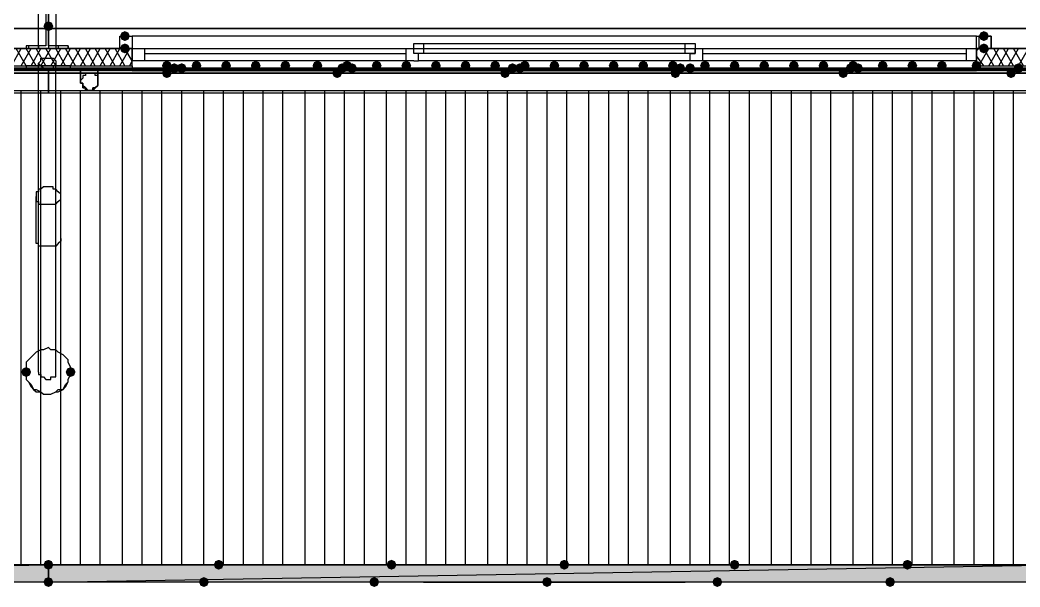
# Model space of a CAD drawing. Header units: millimetres. Extents: x 0 to 420, y 0 to 297.
# Drawn here: x 328.32 to 345.47, y 96.35 to 106.07 of the extents above; entities that cross this region are included whole.
import ezdxf

# ---------------------------------------------------------------- set-up
doc = ezdxf.new("R2010")
doc.units = ezdxf.units.MM
doc.layers.get('0').update_dxf_attribs({"linetype": 'CONTINUOUS'})

msp = doc.modelspace()

# ---------------------------------------------------------------- hatches: boundary and pattern name
at = {"true_color": 0x000007}
for points in [[(328.887667, 105.960333), (328.862796, 105.900538), (328.803, 105.875667), (328.743204, 105.900538), (328.718333, 105.960333), (328.743204, 106.020129), (328.803, 106.045), (328.862796, 106.020129)], [(330.2, 105.791), (330.175129, 105.731204), (330.115333, 105.706333), (330.055538, 105.731204), (330.030667, 105.791), (330.055537, 105.850796), (330.115333, 105.875667), (330.175129, 105.850796)], [(344.932, 105.791), (344.907129, 105.731204), (344.847333, 105.706333), (344.787537, 105.731204), (344.762667, 105.791), (344.787537, 105.850796), (344.847333, 105.875667), (344.907129, 105.850796)], [(330.2, 105.579333), (330.175129, 105.519537), (330.115333, 105.494667), (330.055538, 105.519537), (330.030667, 105.579333), (330.055537, 105.639129), (330.115333, 105.664), (330.175129, 105.639129)], [(344.932, 105.579333), (344.907129, 105.519537), (344.847333, 105.494667), (344.787537, 105.519537), (344.762667, 105.579333), (344.787537, 105.639129), (344.847333, 105.664), (344.907129, 105.639129)], [(330.919667, 105.283), (330.894796, 105.223204), (330.835, 105.198333), (330.775204, 105.223204), (330.750333, 105.283), (330.775204, 105.342796), (330.835, 105.367667), (330.894796, 105.342796)], [(331.427667, 105.283), (331.402796, 105.223204), (331.343, 105.198333), (331.283204, 105.223204), (331.258333, 105.283), (331.283204, 105.342796), (331.343, 105.367667), (331.402796, 105.342796)], [(331.935667, 105.283), (331.910796, 105.223204), (331.851, 105.198333), (331.791204, 105.223204), (331.766333, 105.283), (331.791204, 105.342796), (331.851, 105.367667), (331.910796, 105.342796)], [(332.443667, 105.283), (332.418796, 105.223204), (332.359, 105.198333), (332.299204, 105.223204), (332.274333, 105.283), (332.299204, 105.342796), (332.359, 105.367667), (332.418796, 105.342796)], [(332.951667, 105.283), (332.926796, 105.223204), (332.867, 105.198333), (332.807204, 105.223204), (332.782333, 105.283), (332.807204, 105.342796), (332.867, 105.367667), (332.926796, 105.342796)], [(333.502, 105.283), (333.477129, 105.223204), (333.417333, 105.198333), (333.357538, 105.223204), (333.332667, 105.283), (333.357537, 105.342796), (333.417333, 105.367667), (333.477129, 105.342796)], [(334.01, 105.283), (333.985129, 105.223204), (333.925333, 105.198333), (333.865538, 105.223204), (333.840667, 105.283), (333.865537, 105.342796), (333.925333, 105.367667), (333.985129, 105.342796)], [(334.518, 105.283), (334.493129, 105.223204), (334.433333, 105.198333), (334.373538, 105.223204), (334.348667, 105.283), (334.373537, 105.342796), (334.433333, 105.367667), (334.493129, 105.342796)], [(335.026, 105.283), (335.001129, 105.223204), (334.941333, 105.198333), (334.881537, 105.223204), (334.856667, 105.283), (334.881537, 105.342796), (334.941333, 105.367667), (335.001129, 105.342796)], [(335.534, 105.283), (335.509129, 105.223204), (335.449333, 105.198333), (335.389537, 105.223204), (335.364667, 105.283), (335.389537, 105.342796), (335.449333, 105.367667), (335.509129, 105.342796)], [(336.042, 105.283), (336.017129, 105.223204), (335.957333, 105.198333), (335.897538, 105.223204), (335.872667, 105.283), (335.897537, 105.342796), (335.957333, 105.367667), (336.017129, 105.342796)], [(336.55, 105.283), (336.525129, 105.223204), (336.465333, 105.198333), (336.405538, 105.223204), (336.380667, 105.283), (336.405537, 105.342796), (336.465333, 105.367667), (336.525129, 105.342796)], [(337.058, 105.283), (337.033129, 105.223204), (336.973333, 105.198333), (336.913537, 105.223204), (336.888667, 105.283), (336.913537, 105.342796), (336.973333, 105.367667), (337.033129, 105.342796)], [(337.566, 105.283), (337.541129, 105.223204), (337.481333, 105.198333), (337.421538, 105.223204), (337.396667, 105.283), (337.421537, 105.342796), (337.481333, 105.367667), (337.541129, 105.342796)], [(338.074, 105.283), (338.049129, 105.223204), (337.989333, 105.198333), (337.929537, 105.223204), (337.904667, 105.283), (337.929537, 105.342796), (337.989333, 105.367667), (338.049129, 105.342796)], [(338.582, 105.283), (338.557129, 105.223204), (338.497333, 105.198333), (338.437538, 105.223204), (338.412667, 105.283), (338.437537, 105.342796), (338.497333, 105.367667), (338.557129, 105.342796)], [(339.09, 105.283), (339.065129, 105.223204), (339.005333, 105.198333), (338.945538, 105.223204), (338.920667, 105.283), (338.945537, 105.342796), (339.005333, 105.367667), (339.065129, 105.342796)], [(339.598, 105.283), (339.573129, 105.223204), (339.513333, 105.198333), (339.453538, 105.223204), (339.428667, 105.283), (339.453537, 105.342796), (339.513333, 105.367667), (339.573129, 105.342796)], [(340.148333, 105.283), (340.123462, 105.223204), (340.063667, 105.198333), (340.003871, 105.223204), (339.979, 105.283), (340.003871, 105.342796), (340.063667, 105.367667), (340.123462, 105.342796)], [(340.656333, 105.283), (340.631463, 105.223204), (340.571667, 105.198333), (340.511871, 105.223204), (340.487, 105.283), (340.511871, 105.342796), (340.571667, 105.367667), (340.631462, 105.342796)], [(341.164333, 105.283), (341.139462, 105.223204), (341.079667, 105.198333), (341.019871, 105.223204), (340.995, 105.283), (341.019871, 105.342796), (341.079667, 105.367667), (341.139462, 105.342796)], [(341.672333, 105.283), (341.647462, 105.223204), (341.587667, 105.198333), (341.527871, 105.223204), (341.503, 105.283), (341.527871, 105.342796), (341.587667, 105.367667), (341.647462, 105.342796)], [(342.180333, 105.283), (342.155463, 105.223204), (342.095667, 105.198333), (342.035871, 105.223204), (342.011, 105.283), (342.035871, 105.342796), (342.095667, 105.367667), (342.155462, 105.342796)], [(342.688333, 105.283), (342.663462, 105.223204), (342.603667, 105.198333), (342.543871, 105.223204), (342.519, 105.283), (342.543871, 105.342796), (342.603667, 105.367667), (342.663462, 105.342796)], [(343.196333, 105.283), (343.171462, 105.223204), (343.111667, 105.198333), (343.051871, 105.223204), (343.027, 105.283), (343.051871, 105.342796), (343.111667, 105.367667), (343.171462, 105.342796)], [(343.704333, 105.283), (343.679463, 105.223204), (343.619667, 105.198333), (343.559871, 105.223204), (343.535, 105.283), (343.559871, 105.342796), (343.619667, 105.367667), (343.679462, 105.342796)], [(344.212333, 105.283), (344.187462, 105.223204), (344.127667, 105.198333), (344.067871, 105.223204), (344.043, 105.283), (344.067871, 105.342796), (344.127667, 105.367667), (344.187462, 105.342796)], [(344.805, 105.283), (344.780129, 105.223204), (344.720333, 105.198333), (344.660538, 105.223204), (344.635667, 105.283), (344.660537, 105.342796), (344.720333, 105.367667), (344.780129, 105.342796)], [(328.506667, 100.033667), (328.481796, 99.973871), (328.422, 99.949), (328.362204, 99.973871), (328.337333, 100.033667), (328.362204, 100.093462), (328.422, 100.118333), (328.481796, 100.093463)], [(329.268667, 100.033667), (329.243796, 99.973871), (329.184, 99.949), (329.124204, 99.973871), (329.099333, 100.033667), (329.124204, 100.093462), (329.184, 100.118333), (329.243796, 100.093463)]]:
    msp.add_hatch(color=0, dxfattribs=at).paths.add_polyline_path(points, flags=0)
at = {"true_color": 0x0000fe}
for points in [[(331.046667, 105.240667), (331.021796, 105.180871), (330.962, 105.156), (330.902204, 105.180871), (330.877333, 105.240667), (330.902204, 105.300462), (330.962, 105.325333), (331.021796, 105.300463)], [(331.173667, 105.240667), (331.148796, 105.180871), (331.089, 105.156), (331.029204, 105.180871), (331.004333, 105.240667), (331.029204, 105.300462), (331.089, 105.325333), (331.148796, 105.300463)], [(331.173667, 105.240667), (331.148796, 105.180871), (331.089, 105.156), (331.029204, 105.180871), (331.004333, 105.240667), (331.029204, 105.300462), (331.089, 105.325333), (331.148796, 105.300463)], [(333.925333, 105.240667), (333.900463, 105.180871), (333.840667, 105.156), (333.780871, 105.180871), (333.756, 105.240667), (333.780871, 105.300462), (333.840667, 105.325333), (333.900462, 105.300463)], [(334.094667, 105.240667), (334.069796, 105.180871), (334.01, 105.156), (333.950204, 105.180871), (333.925333, 105.240667), (333.950204, 105.300462), (334.01, 105.325333), (334.069796, 105.300463)], [(334.094667, 105.240667), (334.069796, 105.180871), (334.01, 105.156), (333.950204, 105.180871), (333.925333, 105.240667), (333.950204, 105.300462), (334.01, 105.325333), (334.069796, 105.300463)], [(336.846333, 105.240667), (336.821462, 105.180871), (336.761667, 105.156), (336.701871, 105.180871), (336.677, 105.240667), (336.701871, 105.300462), (336.761667, 105.325333), (336.821462, 105.300463)], [(336.973333, 105.240667), (336.948463, 105.180871), (336.888667, 105.156), (336.828871, 105.180871), (336.804, 105.240667), (336.828871, 105.300462), (336.888667, 105.325333), (336.948462, 105.300463)], [(336.973333, 105.240667), (336.948463, 105.180871), (336.888667, 105.156), (336.828871, 105.180871), (336.804, 105.240667), (336.828871, 105.300462), (336.888667, 105.325333), (336.948462, 105.300463)], [(339.725, 105.240667), (339.700129, 105.180871), (339.640333, 105.156), (339.580537, 105.180871), (339.555667, 105.240667), (339.580537, 105.300462), (339.640333, 105.325333), (339.700129, 105.300463)], [(339.894333, 105.240667), (339.869462, 105.180871), (339.809667, 105.156), (339.749871, 105.180871), (339.725, 105.240667), (339.749871, 105.300462), (339.809667, 105.325333), (339.869462, 105.300463)], [(339.894333, 105.240667), (339.869462, 105.180871), (339.809667, 105.156), (339.749871, 105.180871), (339.725, 105.240667), (339.749871, 105.300462), (339.809667, 105.325333), (339.869462, 105.300463)], [(342.646, 105.240667), (342.621129, 105.180871), (342.561333, 105.156), (342.501537, 105.180871), (342.476667, 105.240667), (342.501537, 105.300462), (342.561333, 105.325333), (342.621129, 105.300463)], [(342.773, 105.240667), (342.748129, 105.180871), (342.688333, 105.156), (342.628537, 105.180871), (342.603667, 105.240667), (342.628537, 105.300462), (342.688333, 105.325333), (342.748129, 105.300463)], [(342.773, 105.240667), (342.748129, 105.180871), (342.688333, 105.156), (342.628537, 105.180871), (342.603667, 105.240667), (342.628537, 105.300462), (342.688333, 105.325333), (342.748129, 105.300463)], [(345.524667, 105.240667), (345.499796, 105.180871), (345.44, 105.156), (345.380204, 105.180871), (345.355333, 105.240667), (345.380204, 105.300462), (345.44, 105.325333), (345.499796, 105.300463)], [(330.919667, 105.156), (330.894796, 105.096204), (330.835, 105.071333), (330.775204, 105.096204), (330.750333, 105.156), (330.775204, 105.215796), (330.835, 105.240667), (330.894796, 105.215796)], [(333.840667, 105.156), (333.815796, 105.096204), (333.756, 105.071333), (333.696204, 105.096204), (333.671333, 105.156), (333.696204, 105.215796), (333.756, 105.240667), (333.815796, 105.215796)], [(336.719333, 105.156), (336.694462, 105.096204), (336.634667, 105.071333), (336.574871, 105.096204), (336.55, 105.156), (336.574871, 105.215796), (336.634667, 105.240667), (336.694462, 105.215796)], [(339.640333, 105.156), (339.615463, 105.096204), (339.555667, 105.071333), (339.495871, 105.096204), (339.471, 105.156), (339.495871, 105.215796), (339.555667, 105.240667), (339.615462, 105.215796)], [(342.519, 105.156), (342.494129, 105.096204), (342.434333, 105.071333), (342.374537, 105.096204), (342.349667, 105.156), (342.374537, 105.215796), (342.434333, 105.240667), (342.494129, 105.215796)], [(345.397667, 105.156), (345.372796, 105.096204), (345.313, 105.071333), (345.253204, 105.096204), (345.228333, 105.156), (345.253204, 105.215796), (345.313, 105.240667), (345.372796, 105.215796)], [(328.887667, 96.731667), (328.862796, 96.671871), (328.803, 96.647), (328.743204, 96.671871), (328.718333, 96.731667), (328.743204, 96.791462), (328.803, 96.816333), (328.862796, 96.791463)], [(328.887667, 96.731667), (328.862796, 96.671871), (328.803, 96.647), (328.743204, 96.671871), (328.718333, 96.731667), (328.743204, 96.791462), (328.803, 96.816333), (328.862796, 96.791463)], [(331.808667, 96.731667), (331.783796, 96.671871), (331.724, 96.647), (331.664204, 96.671871), (331.639333, 96.731667), (331.664204, 96.791462), (331.724, 96.816333), (331.783796, 96.791463)], [(334.772, 96.731667), (334.747129, 96.671871), (334.687333, 96.647), (334.627538, 96.671871), (334.602667, 96.731667), (334.627537, 96.791462), (334.687333, 96.816333), (334.747129, 96.791463)], [(337.735333, 96.731667), (337.710462, 96.671871), (337.650667, 96.647), (337.590871, 96.671871), (337.566, 96.731667), (337.590871, 96.791462), (337.650667, 96.816333), (337.710462, 96.791463)], [(340.656333, 96.731667), (340.631463, 96.671871), (340.571667, 96.647), (340.511871, 96.671871), (340.487, 96.731667), (340.511871, 96.791462), (340.571667, 96.816333), (340.631462, 96.791463)], [(343.619667, 96.731667), (343.594796, 96.671871), (343.535, 96.647), (343.475204, 96.671871), (343.450333, 96.731667), (343.475204, 96.791462), (343.535, 96.816333), (343.594796, 96.791463)], [(328.887667, 96.435333), (328.862796, 96.375538), (328.803, 96.350667), (328.743204, 96.375538), (328.718333, 96.435333), (328.743204, 96.495129), (328.803, 96.52), (328.862796, 96.495129)], [(331.554667, 96.435333), (331.529796, 96.375538), (331.47, 96.350667), (331.410204, 96.375538), (331.385333, 96.435333), (331.410204, 96.495129), (331.47, 96.52), (331.529796, 96.495129)], [(334.475667, 96.435333), (334.450796, 96.375538), (334.391, 96.350667), (334.331204, 96.375538), (334.306333, 96.435333), (334.331204, 96.495129), (334.391, 96.52), (334.450796, 96.495129)], [(337.439, 96.435333), (337.414129, 96.375538), (337.354333, 96.350667), (337.294537, 96.375538), (337.269667, 96.435333), (337.294537, 96.495129), (337.354333, 96.52), (337.414129, 96.495129)], [(340.36, 96.435333), (340.335129, 96.375538), (340.275333, 96.350667), (340.215537, 96.375538), (340.190667, 96.435333), (340.215537, 96.495129), (340.275333, 96.52), (340.335129, 96.495129)], [(343.323333, 96.435333), (343.298463, 96.375538), (343.238667, 96.350667), (343.178871, 96.375538), (343.154, 96.435333), (343.178871, 96.495129), (343.238667, 96.52), (343.298462, 96.495129)]]:
    msp.add_hatch(color=0, dxfattribs=at).paths.add_polyline_path(points, flags=0)
at = {"true_color": 0x000007}
h = msp.add_hatch(color=0, dxfattribs=at)
h.paths.add_polyline_path([(381.550333, 105.156), (119.507, 105.156), (381.550333, 105.240667)], flags=0)
h.paths.add_polyline_path([(119.507, 105.156), (381.550333, 105.240667), (119.507, 105.240667)], flags=0)
h = msp.add_hatch(color=0, dxfattribs=at)
h.paths.add_polyline_path([(328.803, 96.435333), (311.404, 96.435333), (328.803, 96.731667)], flags=0)
h.paths.add_polyline_path([(311.404, 96.435333), (328.803, 96.731667), (311.404, 96.731667)], flags=0)
h = msp.add_hatch(color=0, dxfattribs=at)
h.paths.add_polyline_path([(346.159667, 96.435333), (328.803, 96.435333), (346.159667, 96.731667)], flags=0)
h.paths.add_polyline_path([(328.803, 96.435333), (346.159667, 96.731667), (328.803, 96.731667)], flags=0)

# ---------------------------------------------------------------- linework, layer by layer
at = {"color": 0, "true_color": 0x000007}
for points in [[(392.938, 222.25), (258.868333, 222.25), (258.868333, 191.219667), (242.189, 191.219667), (242.189, 222.25), (108.119333, 222.25), (108.119333, 105.579333), (242.189, 105.579333), (242.189, 136.609667), (258.868333, 136.609667), (258.868333, 105.579333), (392.938, 105.579333)], [(242.189, 221.869), (242.189, 191.219667), (258.868333, 191.219667), (258.868333, 221.869), (392.557, 221.869), (392.557, 105.918), (258.868333, 105.918), (258.868333, 136.609667), (242.189, 136.609667), (242.189, 105.918), (108.500333, 105.918), (108.500333, 221.869)], [(329.141667, 106.299), (328.422, 106.299), (328.422, 106.256667), (328.760667, 106.256667), (328.760667, 105.621667), (328.422, 105.621667), (328.422, 105.579333), (329.141667, 105.579333), (329.141667, 105.621667), (328.803, 105.621667), (328.803, 106.256667), (329.141667, 106.256667)], [(330.030667, 105.791), (330.242333, 105.791), (330.242333, 105.579333), (330.030667, 105.579333), (330.030667, 105.791), (330.242333, 105.791), (330.242333, 105.579333), (330.030667, 105.579333)], [(335.068333, 105.664), (335.237667, 105.664), (335.237667, 105.494667), (335.068333, 105.494667)], [(339.894333, 105.494667), (339.725, 105.494667), (339.725, 105.664), (339.894333, 105.664)], [(344.720333, 105.791), (344.974333, 105.791), (344.974333, 105.579333), (344.720333, 105.579333)], [(344.762667, 105.791), (344.762667, 105.579333), (344.974333, 105.579333), (344.974333, 105.791)], [(330.242333, 105.579333), (330.242333, 105.367667)], [(344.720333, 105.579333), (344.720333, 105.367667)], [(328.803, 105.41), (328.845333, 105.41), (328.887667, 105.41), (328.93, 105.367667), (328.93, 105.325333), (328.93, 105.283), (328.887667, 105.283), (328.887667, 105.240667), (328.845333, 105.240667), (328.803, 105.240667), (328.760667, 105.240667), (328.718333, 105.240667), (328.676, 105.283), (328.633667, 105.325333), (328.676, 105.367667), (328.676, 105.41), (328.718333, 105.41), (328.760667, 105.41)], [(381.550333, 105.156), (119.507, 105.156), (381.550333, 105.240667)], [(119.507, 105.156), (381.550333, 105.240667), (119.507, 105.240667)], [(328.803, 105.198333), (311.404, 105.198333), (311.404, 104.817333), (328.803, 104.817333)], [(346.202, 105.198333), (328.803, 105.198333), (328.803, 104.817333), (346.202, 104.817333)], [(329.268667, 105.240667), (329.353333, 105.240667), (329.353333, 105.029), (329.353333, 104.986667), (329.395667, 104.986667), (329.395667, 104.944333), (329.395667, 104.902), (329.438, 104.902), (329.438, 104.859667), (329.480333, 104.859667), (329.522667, 104.859667), (329.565, 104.859667), (329.607333, 104.902), (329.649667, 104.944333), (329.649667, 104.986667), (329.649667, 105.029), (329.649667, 105.240667), (329.776667, 105.240667), (329.649667, 105.240667), (329.649667, 105.029), (329.649667, 104.986667), (329.649667, 104.944333), (329.607333, 104.902), (329.565, 104.902), (329.565, 104.859667), (329.522667, 104.859667), (329.480333, 104.859667), (329.438, 104.902), (329.395667, 104.944333), (329.395667, 104.986667), (329.353333, 104.986667), (329.353333, 105.029), (329.353333, 105.240667), (329.268667, 105.240667), (329.353333, 105.240667), (329.353333, 105.029), (329.353333, 104.986667), (329.395667, 104.986667), (329.395667, 104.944333), (329.395667, 104.902), (329.438, 104.902), (329.438, 104.859667), (329.480333, 104.859667), (329.522667, 104.859667), (329.565, 104.859667), (329.607333, 104.902), (329.649667, 104.944333), (329.649667, 104.986667), (329.649667, 105.029), (329.649667, 105.240667), (329.776667, 105.240667), (329.649667, 105.240667), (329.649667, 105.029), (329.649667, 104.986667), (329.649667, 104.944333), (329.607333, 104.902), (329.565, 104.902), (329.565, 104.859667), (329.522667, 104.859667), (329.480333, 104.859667), (329.438, 104.902), (329.395667, 104.944333), (329.395667, 104.986667), (329.353333, 104.986667), (329.353333, 105.029), (329.353333, 105.240667), (329.268667, 105.240667), (329.353333, 105.240667), (329.353333, 105.029), (329.353333, 104.986667), (329.395667, 104.986667), (329.395667, 104.944333), (329.438, 104.902), (329.480333, 104.859667), (329.522667, 104.859667), (329.565, 104.859667), (329.565, 104.902), (329.607333, 104.902), (329.649667, 104.944333), (329.649667, 104.986667), (329.649667, 105.029), (329.649667, 105.240667), (329.776667, 105.240667), (329.649667, 105.240667), (329.649667, 105.029), (329.649667, 104.986667), (329.649667, 104.944333), (329.607333, 104.902), (329.565, 104.859667), (329.522667, 104.859667), (329.480333, 104.859667), (329.438, 104.859667), (329.438, 104.902), (329.395667, 104.902), (329.395667, 104.944333), (329.395667, 104.986667), (329.353333, 104.986667), (329.353333, 105.029), (329.353333, 105.240667)], [(329.353333, 105.029), (329.353333, 104.986667), (329.395667, 104.986667), (329.395667, 104.944333), (329.438, 104.902), (329.480333, 104.859667), (329.522667, 104.859667), (329.565, 104.859667), (329.565, 104.902), (329.607333, 104.902), (329.649667, 104.944333), (329.649667, 104.986667), (329.649667, 105.029), (329.649667, 105.071333), (329.649667, 105.113667), (329.607333, 105.113667), (329.607333, 105.156), (329.565, 105.156), (329.522667, 105.156), (329.480333, 105.156), (329.438, 105.156), (329.438, 105.113667), (329.395667, 105.113667), (329.395667, 105.071333)], [(329.649667, 105.029), (329.649667, 105.071333), (329.649667, 105.113667), (329.607333, 105.113667), (329.607333, 105.156), (329.565, 105.156), (329.522667, 105.156), (329.480333, 105.156), (329.438, 105.156), (329.438, 105.113667), (329.395667, 105.113667), (329.395667, 105.071333), (329.353333, 105.029), (329.353333, 104.986667), (329.395667, 104.986667), (329.395667, 104.944333), (329.438, 104.902), (329.480333, 104.859667), (329.522667, 104.859667), (329.565, 104.859667), (329.565, 104.902), (329.607333, 104.902), (329.649667, 104.944333), (329.649667, 104.986667)], [(381.550333, 97.324333), (381.550333, 96.731667), (119.507, 96.731667), (119.507, 97.324333), (119.507, 104.309333), (119.507, 104.859667), (381.550333, 104.859667), (381.550333, 104.309333)], [(328.845333, 103.208667), (328.803, 103.208667), (328.760667, 103.208667), (328.718333, 103.208667), (328.676, 103.166333), (328.633667, 103.166333), (328.633667, 103.124), (328.591333, 103.124), (328.591333, 103.081667), (328.591333, 103.039333), (328.591333, 102.997), (328.591333, 102.954667), (328.633667, 102.954667), (328.633667, 102.912333), (328.676, 102.912333), (328.718333, 102.912333), (328.760667, 102.912333), (328.803, 102.912333), (328.845333, 102.912333), (328.887667, 102.912333), (328.93, 102.912333), (328.972333, 102.954667), (329.014667, 102.997), (329.014667, 103.039333), (329.014667, 103.081667), (328.972333, 103.124), (328.93, 103.166333), (328.887667, 103.166333), (328.887667, 103.208667)], [(328.845333, 100.414667), (328.803, 100.457), (328.718333, 100.414667), (328.676, 100.414667), (328.591333, 100.372333), (328.549, 100.33), (328.506667, 100.287667), (328.464333, 100.245333), (328.422, 100.203), (328.422, 100.118333), (328.422, 100.033667), (328.422, 99.991333), (328.422, 99.906667), (328.464333, 99.864333), (328.506667, 99.822), (328.549, 99.737333), (328.591333, 99.737333), (328.676, 99.695), (328.718333, 99.652667), (328.803, 99.652667), (328.845333, 99.652667), (328.93, 99.695), (328.972333, 99.737333), (329.057, 99.737333), (329.099333, 99.822), (329.141667, 99.864333), (329.141667, 99.906667), (329.184, 99.991333), (329.184, 100.033667), (329.184, 100.118333), (329.141667, 100.203), (329.141667, 100.245333), (329.099333, 100.287667), (329.057, 100.33), (328.972333, 100.372333), (328.93, 100.414667)], [(346.159667, 96.731667), (346.159667, 96.435333), (328.803, 96.435333), (328.803, 96.731667), (328.803, 96.435333), (311.404, 96.435333), (311.404, 96.731667), (311.404, 96.435333), (294.005, 96.435333), (294.005, 96.731667), (294.005, 96.435333), (276.606, 96.435333), (276.606, 96.731667), (259.249333, 96.731667), (259.249333, 96.435333), (276.606, 96.435333), (276.606, 96.731667), (294.005, 96.731667), (311.404, 96.731667), (328.803, 96.731667)], [(328.803, 96.435333), (311.404, 96.435333), (328.803, 96.731667)], [(311.404, 96.435333), (328.803, 96.731667), (311.404, 96.731667)], [(346.159667, 96.435333), (328.803, 96.435333), (346.159667, 96.731667)], [(328.803, 96.435333), (346.159667, 96.731667), (328.803, 96.731667)], [(335.237667, 96.435333), (339.725, 96.435333)]]:
    msp.add_lwpolyline(points, close=True, dxfattribs=at)
at = {"color": 0, "true_color": 0x0000fe}
msp.add_lwpolyline([(242.189, 221.869), (108.500333, 221.869), (108.500333, 105.918), (242.189, 105.918), (242.189, 136.609667), (258.868333, 136.609667), (258.868333, 105.918), (392.557, 105.918), (392.557, 221.869), (258.868333, 221.869), (258.868333, 191.219667), (242.189, 191.219667)], close=True, dxfattribs=at)
at = {"color": 0, "true_color": 0x00002b}
for points in [[(311.531, 105.579333), (328.633667, 105.579333), (328.633667, 140.081), (311.531, 140.081)], [(328.93, 105.579333), (346.032667, 105.579333), (346.032667, 140.081), (328.93, 140.081)]]:
    msp.add_lwpolyline(points, close=True, dxfattribs=at)
at = {"color": 0, "true_color": 0x000007}
for points in [[(328.803, 106.299), (328.803, 105.579333)], [(337.481333, 105.791), (330.242333, 105.791), (330.242333, 105.706333)], [(337.481333, 105.791), (330.242333, 105.791), (330.242333, 105.706333)], [(330.242333, 105.706333), (330.242333, 105.579333), (337.481333, 105.579333)], [(330.242333, 105.706333), (330.242333, 105.579333), (337.481333, 105.579333)], [(335.237667, 105.664), (339.725, 105.664)], [(335.237667, 105.664), (339.725, 105.664)], [(344.720333, 105.706333), (344.720333, 105.791), (337.481333, 105.791)], [(344.720333, 105.706333), (344.720333, 105.791), (337.481333, 105.791)], [(337.481333, 105.579333), (344.720333, 105.579333), (344.720333, 105.706333)], [(337.481333, 105.579333), (344.720333, 105.579333), (344.720333, 105.706333)], [(330.242333, 105.579333), (327.363667, 105.579333)], [(328.168, 105.283), (328.337333, 105.579333)], [(328.422, 105.283), (328.252667, 105.579333)], [(328.337333, 105.283), (328.506667, 105.579333)], [(328.591333, 105.283), (328.422, 105.579333)], [(328.464333, 105.621667), (328.464333, 105.579333)], [(328.506667, 105.283), (328.676, 105.579333)], [(328.760667, 105.283), (328.591333, 105.579333)], [(328.633667, 105.621667), (328.633667, 105.579333)], [(328.676, 105.283), (328.845333, 105.579333)], [(328.93, 105.283), (328.760667, 105.579333)], [(328.845333, 105.283), (329.014667, 105.579333)], [(329.099333, 105.283), (328.93, 105.579333)], [(328.972333, 105.621667), (328.972333, 105.579333)], [(329.014667, 105.283), (329.184, 105.579333)], [(329.268667, 105.283), (329.099333, 105.579333)], [(329.141667, 105.621667), (329.141667, 105.579333)], [(329.184, 105.283), (329.353333, 105.579333)], [(329.438, 105.283), (329.268667, 105.579333)], [(329.353333, 105.283), (329.522667, 105.579333)], [(329.607333, 105.283), (329.438, 105.579333)], [(329.522667, 105.283), (329.692, 105.579333)], [(329.776667, 105.283), (329.607333, 105.579333)], [(329.692, 105.283), (329.861333, 105.579333)], [(329.946, 105.283), (329.776667, 105.579333)], [(329.861333, 105.283), (330.030667, 105.579333)], [(330.115333, 105.283), (329.946, 105.579333)], [(330.030667, 105.283), (330.2, 105.579333)], [(330.242333, 105.367667), (330.115333, 105.579333)], [(330.242333, 105.283), (330.242333, 105.367667), (330.242333, 105.579333)], [(330.242333, 105.579333), (344.720333, 105.579333)], [(330.242333, 105.579333), (330.454, 105.579333), (330.454, 105.367667), (330.242333, 105.367667)], [(330.454, 105.579333), (334.941333, 105.579333)], [(330.454, 105.494667), (334.941333, 105.494667)], [(335.068333, 105.367667), (334.941333, 105.367667), (334.941333, 105.579333), (335.068333, 105.579333)], [(335.068333, 105.367667), (335.153, 105.367667), (335.153, 105.494667), (335.068333, 105.494667), (335.068333, 105.579333)], [(335.237667, 105.579333), (339.725, 105.579333)], [(339.725, 105.494667), (335.237667, 105.494667)], [(339.936667, 105.367667), (339.809667, 105.367667), (339.809667, 105.494667), (339.894333, 105.494667), (339.894333, 105.579333), (339.936667, 105.579333)], [(339.936667, 105.579333), (340.021333, 105.579333), (340.021333, 105.367667), (339.936667, 105.367667)], [(340.021333, 105.579333), (344.551, 105.579333)], [(340.021333, 105.494667), (344.551, 105.494667)], [(344.720333, 105.367667), (344.551, 105.367667), (344.551, 105.579333), (344.720333, 105.579333)], [(344.720333, 105.537), (344.762667, 105.579333)], [(344.720333, 105.283), (344.720333, 105.367667), (344.720333, 105.579333)], [(347.641333, 105.579333), (344.720333, 105.579333)], [(344.762667, 105.283), (344.932, 105.579333)], [(345.016667, 105.283), (344.847333, 105.579333)], [(344.932, 105.283), (345.101333, 105.579333)], [(345.186, 105.283), (345.016667, 105.579333)], [(345.101333, 105.283), (345.270667, 105.579333)], [(345.355333, 105.283), (345.186, 105.579333)], [(345.270667, 105.283), (345.44, 105.579333)], [(345.524667, 105.283), (345.355333, 105.579333)], [(345.44, 105.283), (345.609333, 105.579333)], [(328.633667, 100.033667), (328.633667, 105.325333)], [(328.93, 100.033667), (328.93, 105.325333)], [(330.2, 105.283), (330.242333, 105.367667)], [(330.242333, 105.283), (330.242333, 105.367667)], [(334.941333, 105.367667), (330.454, 105.367667)], [(339.809667, 105.367667), (335.153, 105.367667)], [(344.551, 105.367667), (340.021333, 105.367667)], [(344.847333, 105.283), (344.720333, 105.452333)], [(344.720333, 105.283), (344.720333, 105.367667)], [(381.846667, 105.240667), (119.507, 105.240667), (381.846667, 105.240667), (119.507, 105.240667)], [(381.550333, 105.240667), (119.507, 105.240667)], [(381.804333, 105.240667), (381.550333, 105.240667), (119.507, 105.240667)], [(381.846667, 105.240667), (119.507, 105.240667), (119.507, 105.156)], [(119.507, 105.156), (381.550333, 105.156)], [(327.363667, 105.283), (330.242333, 105.283)], [(329.184, 105.198333), (329.184, 105.283), (329.141667, 105.283), (329.099333, 105.283), (329.057, 105.283), (328.972333, 105.283), (328.93, 105.283), (328.845333, 105.283), (328.803, 105.283), (328.718333, 105.283), (328.676, 105.283), (328.591333, 105.283), (328.549, 105.283), (328.506667, 105.283), (328.464333, 105.283), (328.422, 105.283), (328.422, 105.198333)], [(329.184, 105.198333), (329.141667, 105.198333), (329.099333, 105.198333), (329.057, 105.198333), (328.972333, 105.198333), (328.93, 105.198333), (328.845333, 105.198333), (328.803, 105.198333), (328.718333, 105.198333), (328.676, 105.198333), (328.591333, 105.198333), (328.549, 105.198333), (328.506667, 105.198333), (328.464333, 105.198333), (328.422, 105.198333)], [(330.242333, 105.283), (330.242333, 105.198333), (344.720333, 105.198333), (344.720333, 105.283)], [(344.720333, 105.283), (347.641333, 105.283)], [(328.591333, 102.319667), (328.591333, 103.039333)], [(329.014667, 102.319667), (329.014667, 103.039333)], [(329.014667, 102.319667), (329.014667, 102.277333), (328.972333, 102.235), (328.93, 102.192667), (328.887667, 102.192667), (328.845333, 102.192667), (328.803, 102.192667), (328.760667, 102.192667), (328.718333, 102.192667), (328.676, 102.192667), (328.633667, 102.192667), (328.633667, 102.235), (328.591333, 102.235), (328.591333, 102.277333), (328.591333, 102.319667)], [(328.422, 100.033667), (328.422, 99.991333), (328.422, 99.906667), (328.464333, 99.864333), (328.506667, 99.779667), (328.549, 99.737333), (328.591333, 99.695), (328.676, 99.695), (328.718333, 99.652667), (328.803, 99.652667), (328.845333, 99.652667), (328.93, 99.695), (328.972333, 99.695), (329.057, 99.737333), (329.099333, 99.779667), (329.141667, 99.864333), (329.141667, 99.906667), (329.184, 99.991333), (329.184, 100.033667)], [(328.633667, 100.033667), (328.633667, 99.991333), (328.676, 99.991333), (328.676, 99.949), (328.718333, 99.949), (328.760667, 99.906667), (328.803, 99.906667), (328.845333, 99.906667), (328.845333, 99.949), (328.887667, 99.949), (328.93, 99.949), (328.93, 99.991333), (328.93, 100.033667)], [(328.803, 96.731667), (311.404, 96.731667)], [(346.159667, 96.731667), (328.803, 96.731667)], [(339.725, 96.435333), (335.237667, 96.435333)]]:
    msp.add_lwpolyline(points, dxfattribs=at)
at = {"color": 0, "true_color": 0x0000fd}
for points in [[(328.337333, 96.731667), (328.337333, 104.859667)], [(328.676, 96.731667), (328.676, 104.859667)], [(329.014667, 96.731667), (329.014667, 104.859667)], [(329.353333, 96.731667), (329.353333, 104.859667)], [(329.692, 96.731667), (329.692, 104.859667)], [(330.073, 96.731667), (330.073, 104.859667)], [(330.411667, 96.731667), (330.411667, 104.859667)], [(330.750333, 96.731667), (330.750333, 104.859667)], [(331.089, 96.731667), (331.089, 104.859667)], [(331.47, 96.731667), (331.47, 104.859667)], [(331.808667, 96.731667), (331.808667, 104.859667)], [(332.147333, 96.731667), (332.147333, 104.859667)], [(332.486, 96.731667), (332.486, 104.859667)], [(332.824667, 96.731667), (332.824667, 104.859667)], [(333.205667, 96.731667), (333.205667, 104.859667)], [(333.544333, 96.731667), (333.544333, 104.859667)], [(333.883, 96.731667), (333.883, 104.859667)], [(334.221667, 96.731667), (334.221667, 104.859667)], [(334.602667, 96.731667), (334.602667, 104.859667)], [(334.941333, 96.731667), (334.941333, 104.859667)], [(335.28, 96.731667), (335.28, 104.859667)], [(335.618667, 96.731667), (335.618667, 104.859667)], [(335.957333, 96.731667), (335.957333, 104.859667)], [(336.338333, 96.731667), (336.338333, 104.859667)], [(336.677, 96.731667), (336.677, 104.859667)], [(337.015667, 96.731667), (337.015667, 104.859667)], [(337.354333, 96.731667), (337.354333, 104.859667)], [(337.693, 96.731667), (337.693, 104.859667)], [(338.074, 96.731667), (338.074, 104.859667)], [(338.412667, 96.731667), (338.412667, 104.859667)], [(338.751333, 96.731667), (338.751333, 104.859667)], [(339.09, 96.731667), (339.09, 104.859667)], [(339.471, 96.731667), (339.471, 104.859667)], [(339.809667, 96.731667), (339.809667, 104.859667)], [(340.148333, 96.731667), (340.148333, 104.859667)], [(340.487, 96.731667), (340.487, 104.859667)], [(340.825667, 96.731667), (340.825667, 104.859667)], [(341.206667, 96.731667), (341.206667, 104.859667)], [(341.545333, 96.731667), (341.545333, 104.859667)], [(341.884, 96.731667), (341.884, 104.859667)], [(342.222667, 96.731667), (342.222667, 104.859667)], [(342.603667, 96.731667), (342.603667, 104.859667)], [(342.942333, 96.731667), (342.942333, 104.859667)], [(343.281, 96.731667), (343.281, 104.859667)], [(343.619667, 96.731667), (343.619667, 104.859667)], [(343.958333, 96.731667), (343.958333, 104.859667)], [(344.339333, 96.731667), (344.339333, 104.859667)], [(344.678, 96.731667), (344.678, 104.859667)], [(345.016667, 96.731667), (345.016667, 104.859667)], [(345.355333, 96.731667), (345.355333, 104.859667)]]:
    msp.add_lwpolyline(points, dxfattribs=at)

doc.saveas('drawing.dxf')
